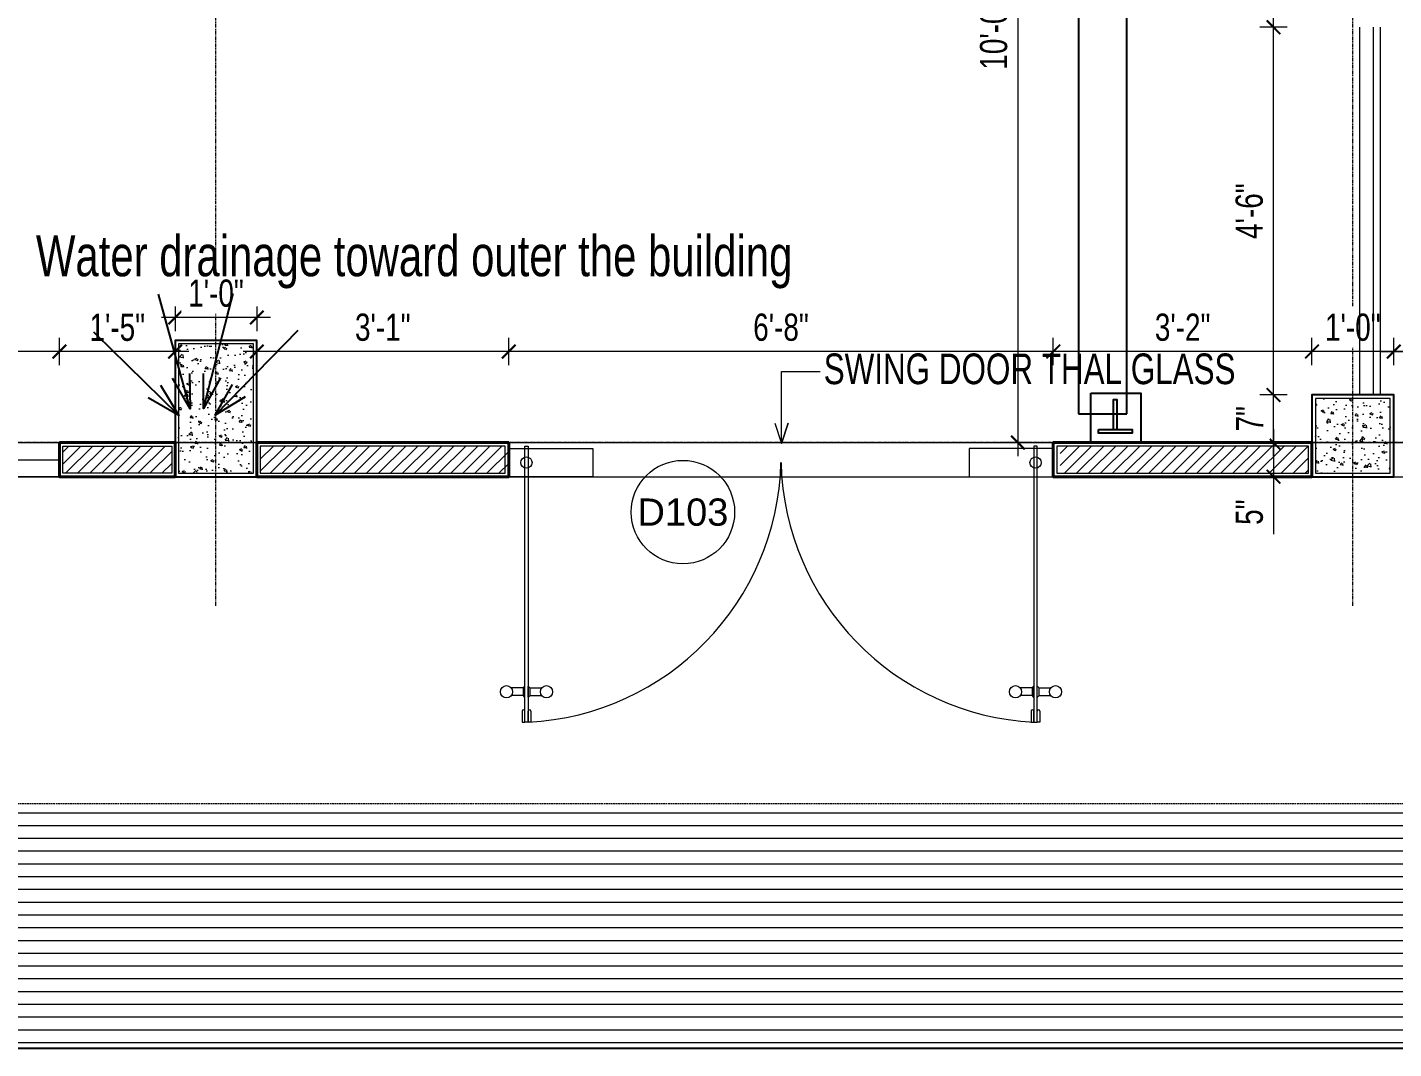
# Model space of a CAD drawing. Header units: inches. Extents: x 985 to 11353, y 526 to 2181.
# Drawn here: x 10440.2 to 10640.9, y 1342.3 to 1492.3 of the extents above; entities that cross this region are included whole.
import ezdxf
from ezdxf.enums import TextEntityAlignment as Align

# ---------------------------------------------------------------- set-up
doc = ezdxf.new("R2010")
doc.units = ezdxf.units.IN
doc.header["$MEASUREMENT"] = 0
doc.linetypes.add('DASH', pattern=[0.35, 0.25, -0.1])
doc.linetypes.add('PHANTOMX2', pattern=[5, 2.5, -0.5, 0.5, -0.5, 0.5, -0.5])
for name, color, linetype in [('COLLUM', 1, 'Continuous'), ('FREE-TEXT', 7, 'Continuous'), ('manual pull station', 1, 'Continuous'), ('zone wiring', 5, 'Continuous')]:
    doc.layers.add(name, color=color, linetype=linetype)
for name, color, linetype, lineweight in [('dim-8', 18, 'Continuous', 15), ('Dimension', 22, 'Continuous', 13), ('DOOR_GLASS', 144, 'Continuous', 15), ('FLOORTILE', 40, 'Continuous', 9), ('Glass', 5, 'Continuous', 9), ('grid', 9, 'Continuous', 13), ('HACTH', 8, 'Continuous', 9), ('I-DOOR-IDEN-N', 7, 'Continuous', 15), ('Parapet', 6, 'Continuous', 15), ('Plaster Line', 5, 'Continuous', 15), ('R_Hatch', 8, 'Continuous', 9), ('R_Marker', 4, 'Continuous', 13), ('Sunshed', 5, 'Continuous', 15), ('Text-02', 253, 'Continuous', 15), ('wall 05', 3, 'Continuous', 40), ('WINDOW', 140, 'Continuous', 9)]:
    doc.layers.add(name, color=color, linetype=linetype, lineweight=lineweight)
doc.styles.add('Arial', font='arial.ttf')
doc.styles.get("Standard").update_dxf_attribs({"font": 'isocp3.shx'})
doc.styles.add('Swiss721', font='swisscl.ttf')
doc.dimstyles.new('dim-12', dxfattribs={"dimtxt": 10, "dimasz": 3, "dimexe": 3, "dimexo": 3, "dimgap": 0.09, "dimtad": 0, "dimdec": 0, "dimzin": 3, "dimdsep": 46, "dimlunit": 4, "dimtxsty": 'Standard', "dimblk": 'OBLIQUE', "dimblk1": 'DOT', "dimblk2": 'OBLIQUE', "dimcen": 0.09, "dimaunit": 1, "dimadec": 0, "dimazin": 0, "dimtfac": 0.5, "dimtdec": 0, "dimtix": 1, "dimtmove": 1, "dimatfit": 0, "dimldrblk": 'OBLIQUE', "dimfxl": 1, "dimtvp": 1, "dimtolj": 1, "dimtzin": 0, "dimarcsym": 0})
doc.dimstyles.new('DIM08', dxfattribs={"dimtxt": 8, "dimasz": 4, "dimexe": 4, "dimexo": 0, "dimgap": 3, "dimtad": 1, "dimdec": 1, "dimzin": 3, "dimdsep": 46, "dimlunit": 4, "dimtxsty": 'Swiss721', "dimblk": 'ARCHTICK', "dimcen": 0, "dimdle": 4, "dimclrd": 256, "dimclre": 256, "dimclrt": 256, "dimadec": 0, "dimazin": 0, "dimtfac": 1, "dimtdec": 1, "dimtofl": 0, "dimtmove": 0, "dimatfit": 3, "dimldrblk": 'ARCHTICK', "dimfxl": 4, "dimfxlon": 1, "dimtfill": 1, "dimtolj": 1, "dimtzin": 0, "dimlwd": 9, "dimlwe": 9, "dimarcsym": 0})

# ---------------------------------------------------------------- blocks, each defined once
blk = doc.blocks.new('_ArchTick')
at = {"color": 0, "linetype": 'ByBlock', "const_width": 0.15}
blk.add_lwpolyline([(-0.5, -0.5), (0.5, 0.5)], dxfattribs=at)
blk = doc.blocks.new('*D137')
at = {"layer": 'Defpoints', "color": 0, "transparency": 16777216}
for p in [(10578.66, 1551.28), (10585.68, 1431.28), (10590.3, 1431.28)]:
    blk.add_point(p, dxfattribs=at)
at = {"layer": 'Dimension', "lineweight": 9, "transparency": 16777216}
for p, q in [((10585.68, 1553.28), (10585.68, 1429.28)), ((10583.68, 1551.28), (10587.68, 1551.28)), ((10587.68, 1431.28), (10583.68, 1431.28))]:
    blk.add_line(p, q, dxfattribs=at)
at = {"layer": 'Dimension', "lineweight": 9, "transparency": 16777216, "xscale": 2, "yscale": 2, "zscale": 2}
for p, rotation in [((10585.68, 1551.28), 90), ((10585.68, 1431.28), 270)]:
    blk.add_blockref('_ArchTick', p, dxfattribs=dict(at, rotation=rotation))
at = {"layer": 'Dimension', "transparency": 16777216, "insert": (10582.13, 1491.28), "char_height": 4, "attachment_point": 5, "rotation": 90, "style": 'Swiss721', "bg_fill": 3, "box_fill_scale": 1.25, "bg_fill_color": 256, "bg_fill_true_color": 13158600, "bg_fill_transparency": 0}
blk.add_mtext('\\A1;10\'-0"', dxfattribs=at)
blk = doc.blocks.new('*D183')
at = {"layer": 'Defpoints', "color": 0, "transparency": 16777216}
for p in [(10628.88, 1431.28), (10623.23, 1426.28), (10628.88, 1426.28)]:
    blk.add_point(p, dxfattribs=at)
at = {"layer": 'Dimension', "lineweight": 9, "transparency": 16777216}
for p, q in [((10623.23, 1433.28), (10623.23, 1426.28)), ((10625.23, 1431.28), (10621.23, 1431.28)), ((10625.23, 1426.28), (10621.23, 1426.28)), ((10623.23, 1426.28), (10623.23, 1417.86))]:
    blk.add_line(p, q, dxfattribs=at)
at = {"layer": 'Dimension', "lineweight": 9, "transparency": 16777216, "xscale": 2, "yscale": 2, "zscale": 2}
for p, rotation in [((10623.23, 1431.28), 90), ((10623.23, 1426.28), 270)]:
    blk.add_blockref('_ArchTick', p, dxfattribs=dict(at, rotation=rotation))
at = {"layer": 'Dimension', "transparency": 16777216, "insert": (10619.69, 1421.07), "char_height": 4, "attachment_point": 5, "rotation": 90, "style": 'Swiss721', "bg_fill": 3, "box_fill_scale": 1.25, "bg_fill_color": 256, "bg_fill_true_color": 13158600, "bg_fill_transparency": 0}
blk.add_mtext('\\A1;5"', dxfattribs=at)
blk = doc.blocks.new('*D184')
at = {"layer": 'Defpoints', "color": 0, "transparency": 16777216}
for p in [(10628.88, 1438.28), (10628.88, 1431.28)]:
    blk.add_point(p, dxfattribs=at)
at = {"layer": 'Dimension', "lineweight": 9, "transparency": 16777216}
for p, q in [((10623.23, 1429.28), (10623.23, 1440.28)), ((10625.23, 1438.28), (10621.23, 1438.28)), ((10625.23, 1431.28), (10621.23, 1431.28))]:
    blk.add_line(p, q, dxfattribs=at)
at = {"layer": 'Dimension', "lineweight": 9, "transparency": 16777216, "xscale": 2, "yscale": 2, "zscale": 2}
for p, rotation in [((10623.23, 1438.28), 90), ((10623.23, 1431.28), 270)]:
    blk.add_blockref('_ArchTick', p, dxfattribs=dict(at, rotation=rotation))
at = {"layer": 'Dimension', "transparency": 16777216, "insert": (10619.73, 1434.78), "char_height": 4, "attachment_point": 5, "rotation": 90, "style": 'Swiss721', "bg_fill": 3, "box_fill_scale": 1.25, "bg_fill_color": 256, "bg_fill_true_color": 13158600, "bg_fill_transparency": 0}
blk.add_mtext('\\A1;7"', dxfattribs=at)
at = {"layer": 'Defpoints', "color": 0, "transparency": 16777216}
blk.add_point((10623.23, 1438.28), dxfattribs=at)
blk = doc.blocks.new('*D193')
at = {"layer": 'Defpoints', "color": 0, "transparency": 16777216}
for p in [(10628.88, 1438.28), (10640.88, 1438.28)]:
    blk.add_point(p, dxfattribs=at)
at = {"layer": 'Dimension', "lineweight": 9, "transparency": 16777216}
for p, q in [((10628.88, 1442.66), (10628.88, 1446.66)), ((10640.88, 1442.66), (10640.88, 1446.66)), ((10642.88, 1444.66), (10626.88, 1444.66))]:
    blk.add_line(p, q, dxfattribs=at)
at = {"layer": 'Dimension', "lineweight": 9, "transparency": 16777216, "xscale": 2, "yscale": 2, "zscale": 2, "rotation": 180}
blk.add_blockref('_ArchTick', (10628.88, 1444.66), dxfattribs=at)
at = {"layer": 'Dimension', "lineweight": 9, "transparency": 16777216, "xscale": 2, "yscale": 2, "zscale": 2}
blk.add_blockref('_ArchTick', (10640.88, 1444.66), dxfattribs=at)
at = {"layer": 'Dimension', "transparency": 16777216, "insert": (10634.88, 1448.21), "char_height": 4, "attachment_point": 5, "style": 'Swiss721', "bg_fill": 3, "box_fill_scale": 1.25, "bg_fill_color": 256, "bg_fill_true_color": 13158600, "bg_fill_transparency": 0}
blk.add_mtext('\\A1;1\'-0"', dxfattribs=at)
at = {"layer": 'Defpoints', "color": 0, "transparency": 16777216}
blk.add_point((10628.88, 1444.66), dxfattribs=at)
blk = doc.blocks.new('*D194')
at = {"layer": 'Defpoints', "color": 0, "transparency": 16777216}
for p in [(10590.88, 1444.66), (10628.88, 1438.28), (10590.88, 1431.28)]:
    blk.add_point(p, dxfattribs=at)
at = {"layer": 'Dimension', "lineweight": 9, "transparency": 16777216}
for p, q in [((10590.88, 1442.66), (10590.88, 1446.66)), ((10628.88, 1442.66), (10628.88, 1446.66)), ((10630.88, 1444.66), (10588.88, 1444.66))]:
    blk.add_line(p, q, dxfattribs=at)
at = {"layer": 'Dimension', "lineweight": 9, "transparency": 16777216, "xscale": 2, "yscale": 2, "zscale": 2, "rotation": 180}
blk.add_blockref('_ArchTick', (10590.88, 1444.66), dxfattribs=at)
at = {"layer": 'Dimension', "lineweight": 9, "transparency": 16777216, "xscale": 2, "yscale": 2, "zscale": 2}
blk.add_blockref('_ArchTick', (10628.88, 1444.66), dxfattribs=at)
at = {"layer": 'Dimension', "transparency": 16777216, "insert": (10609.88, 1448.21), "char_height": 4, "attachment_point": 5, "style": 'Swiss721', "bg_fill": 3, "box_fill_scale": 1.25, "bg_fill_color": 256, "bg_fill_true_color": 13158600, "bg_fill_transparency": 0}
blk.add_mtext('\\A1;3\'-2"', dxfattribs=at)
blk = doc.blocks.new('*D195')
at = {"layer": 'Defpoints', "color": 0, "transparency": 16777216}
for p in [(10510.88, 1444.66), (10510.88, 1431.28), (10590.88, 1431.28)]:
    blk.add_point(p, dxfattribs=at)
at = {"layer": 'Dimension', "lineweight": 9, "transparency": 16777216}
for p, q in [((10510.88, 1442.66), (10510.88, 1446.66)), ((10590.88, 1442.66), (10590.88, 1446.66)), ((10592.88, 1444.66), (10508.88, 1444.66))]:
    blk.add_line(p, q, dxfattribs=at)
at = {"layer": 'Dimension', "lineweight": 9, "transparency": 16777216, "xscale": 2, "yscale": 2, "zscale": 2, "rotation": 180}
blk.add_blockref('_ArchTick', (10510.88, 1444.66), dxfattribs=at)
at = {"layer": 'Dimension', "lineweight": 9, "transparency": 16777216, "xscale": 2, "yscale": 2, "zscale": 2}
blk.add_blockref('_ArchTick', (10590.88, 1444.66), dxfattribs=at)
at = {"layer": 'Dimension', "transparency": 16777216, "insert": (10550.88, 1448.21), "char_height": 4, "attachment_point": 5, "style": 'Swiss721', "bg_fill": 3, "box_fill_scale": 1.25, "bg_fill_color": 256, "bg_fill_true_color": 13158600, "bg_fill_transparency": 0}
blk.add_mtext('\\A1;6\'-8"', dxfattribs=at)
blk = doc.blocks.new('*D196')
at = {"layer": 'Defpoints', "color": 0, "transparency": 16777216}
for p in [(10473.88, 1446.28), (10473.88, 1444.66), (10510.88, 1431.28)]:
    blk.add_point(p, dxfattribs=at)
at = {"layer": 'Dimension', "lineweight": 9, "transparency": 16777216}
for p, q in [((10473.88, 1446.28), (10473.88, 1442.66)), ((10510.88, 1442.66), (10510.88, 1446.66)), ((10512.88, 1444.66), (10471.88, 1444.66))]:
    blk.add_line(p, q, dxfattribs=at)
at = {"layer": 'Dimension', "lineweight": 9, "transparency": 16777216, "xscale": 2, "yscale": 2, "zscale": 2, "rotation": 180}
blk.add_blockref('_ArchTick', (10473.88, 1444.66), dxfattribs=at)
at = {"layer": 'Dimension', "lineweight": 9, "transparency": 16777216, "xscale": 2, "yscale": 2, "zscale": 2}
blk.add_blockref('_ArchTick', (10510.88, 1444.66), dxfattribs=at)
at = {"layer": 'Dimension', "transparency": 16777216, "insert": (10492.38, 1448.21), "char_height": 4, "attachment_point": 5, "style": 'Swiss721', "bg_fill": 3, "box_fill_scale": 1.25, "bg_fill_color": 256, "bg_fill_true_color": 13158600, "bg_fill_transparency": 0}
blk.add_mtext('\\A1;3\'-1"', dxfattribs=at)
blk = doc.blocks.new('*D197')
at = {"layer": 'Dimension', "lineweight": 9, "transparency": 16777216}
for p, q in [((10461.88, 1451.28), (10461.88, 1447.66)), ((10473.88, 1451.28), (10473.88, 1447.66)), ((10475.88, 1449.66), (10459.88, 1449.66))]:
    blk.add_line(p, q, dxfattribs=at)
at = {"layer": 'Dimension', "lineweight": 9, "transparency": 16777216, "xscale": 2, "yscale": 2, "zscale": 2, "rotation": 180}
blk.add_blockref('_ArchTick', (10461.88, 1449.66), dxfattribs=at)
at = {"layer": 'Dimension', "lineweight": 9, "transparency": 16777216, "xscale": 2, "yscale": 2, "zscale": 2}
blk.add_blockref('_ArchTick', (10473.88, 1449.66), dxfattribs=at)
at = {"layer": 'Dimension', "transparency": 16777216, "insert": (10467.88, 1453.21), "char_height": 4, "attachment_point": 5, "style": 'Swiss721', "bg_fill": 3, "box_fill_scale": 1.25, "bg_fill_color": 256, "bg_fill_true_color": 13158600, "bg_fill_transparency": 0}
blk.add_mtext('\\A1;1\'-0"', dxfattribs=at)
at = {"layer": 'Defpoints', "color": 0, "transparency": 16777216}
for p in [(10461.88, 1451.28), (10473.88, 1451.28), (10461.88, 1449.66)]:
    blk.add_point(p, dxfattribs=at)
blk = doc.blocks.new('*D198')
at = {"layer": 'Defpoints', "color": 0, "transparency": 16777216}
for p in [(10461.88, 1446.28), (10444.88, 1444.66), (10444.88, 1431.28)]:
    blk.add_point(p, dxfattribs=at)
at = {"layer": 'Dimension', "lineweight": 9, "transparency": 16777216}
for p, q in [((10444.88, 1442.66), (10444.88, 1446.66)), ((10461.88, 1446.28), (10461.88, 1442.66)), ((10463.88, 1444.66), (10442.88, 1444.66))]:
    blk.add_line(p, q, dxfattribs=at)
at = {"layer": 'Dimension', "lineweight": 9, "transparency": 16777216, "xscale": 2, "yscale": 2, "zscale": 2, "rotation": 180}
blk.add_blockref('_ArchTick', (10444.88, 1444.66), dxfattribs=at)
at = {"layer": 'Dimension', "lineweight": 9, "transparency": 16777216, "xscale": 2, "yscale": 2, "zscale": 2}
blk.add_blockref('_ArchTick', (10461.88, 1444.66), dxfattribs=at)
at = {"layer": 'Dimension', "transparency": 16777216, "insert": (10453.38, 1448.2), "char_height": 4, "attachment_point": 5, "style": 'Swiss721', "bg_fill": 3, "box_fill_scale": 1.25, "bg_fill_color": 256, "bg_fill_true_color": 13158600, "bg_fill_transparency": 0}
blk.add_mtext('\\A1;1\'-5"', dxfattribs=at)
blk = doc.blocks.new('*D199')
at = {"layer": 'Defpoints', "color": 0, "transparency": 16777216}
for p in [(10329.88, 1444.66), (10329.88, 1431.28), (10444.88, 1431.28)]:
    blk.add_point(p, dxfattribs=at)
at = {"layer": 'Dimension', "lineweight": 9, "transparency": 16777216}
for p, q in [((10329.88, 1442.66), (10329.88, 1446.66)), ((10444.88, 1442.66), (10444.88, 1446.66)), ((10446.88, 1444.66), (10327.88, 1444.66))]:
    blk.add_line(p, q, dxfattribs=at)
at = {"layer": 'Dimension', "lineweight": 9, "transparency": 16777216, "xscale": 2, "yscale": 2, "zscale": 2, "rotation": 180}
blk.add_blockref('_ArchTick', (10329.88, 1444.66), dxfattribs=at)
at = {"layer": 'Dimension', "lineweight": 9, "transparency": 16777216, "xscale": 2, "yscale": 2, "zscale": 2}
blk.add_blockref('_ArchTick', (10444.88, 1444.66), dxfattribs=at)
at = {"layer": 'Dimension', "transparency": 16777216, "insert": (10387.38, 1448.21), "char_height": 4, "attachment_point": 5, "style": 'Swiss721', "bg_fill": 3, "box_fill_scale": 1.25, "bg_fill_color": 256, "bg_fill_true_color": 13158600, "bg_fill_transparency": 0}
blk.add_mtext('\\A1;9\'-7"', dxfattribs=at)
blk = doc.blocks.new('wall&door')
at = {"color": 0, "linetype": 'ByBlock', "lineweight": -2}
blk.add_circle((0, 0), 3.039, dxfattribs=at)
at = {"color": 0, "linetype": 'ByBlock', "lineweight": -2, "ltscale": 25.4, "style": 'Arial'}
blk.add_attdef('PT1', text='', height=1.6, dxfattribs=at).set_placement((0, 0), align=Align.MIDDLE_CENTER)
blk = doc.blocks.new('_Dot')
at = {"color": 0, "linetype": 'ByBlock', "lineweight": -2}
blk.add_line((-0.5, 0), (-1, 0), dxfattribs=at)
at = {"color": 0, "linetype": 'ByBlock', "const_width": 0.5}
blk.add_lwpolyline([(-0.25, 0, 1), (0.25, 0, 1)], format="xyb", close=True, dxfattribs=at)
blk = doc.blocks.new('_OBLIQUE')
at = {"color": 0, "linetype": 'ByBlock'}
blk.add_line((-0.5, -0.5), (0.5, 0.5), dxfattribs=at)
blk = doc.blocks.new('*D231')
at = {"layer": 'Defpoints', "color": 0, "transparency": 16777216}
for p in [(10680.88, 1444.66), (10640.88, 1438.28), (10680.88, 1431.28)]:
    blk.add_point(p, dxfattribs=at)
at = {"layer": 'Dimension', "lineweight": 9, "transparency": 16777216}
for p, q in [((10640.88, 1442.66), (10640.88, 1446.66)), ((10680.88, 1442.66), (10680.88, 1446.66)), ((10638.88, 1444.66), (10682.88, 1444.66))]:
    blk.add_line(p, q, dxfattribs=at)
at = {"layer": 'Dimension', "lineweight": 9, "transparency": 16777216, "xscale": 2, "yscale": 2, "zscale": 2, "rotation": 180}
blk.add_blockref('_ArchTick', (10640.88, 1444.66), dxfattribs=at)
at = {"layer": 'Dimension', "lineweight": 9, "transparency": 16777216, "xscale": 2, "yscale": 2, "zscale": 2}
blk.add_blockref('_ArchTick', (10680.88, 1444.66), dxfattribs=at)
at = {"layer": 'Dimension', "transparency": 16777216, "insert": (10660.88, 1448.21), "char_height": 4, "attachment_point": 5, "style": 'Swiss721', "bg_fill": 3, "box_fill_scale": 1.25, "bg_fill_color": 256, "bg_fill_true_color": 13158600, "bg_fill_transparency": 0}
blk.add_mtext('\\A1;3\'-4"', dxfattribs=at)
blk = doc.blocks.new('*D232')
at = {"layer": 'Defpoints', "color": 0, "transparency": 16777216}
for p in [(10623.23, 1492.28), (10635.88, 1492.28), (10628.88, 1438.28)]:
    blk.add_point(p, dxfattribs=at)
at = {"layer": 'Dimension', "lineweight": 9, "transparency": 16777216}
for p, q in [((10623.23, 1436.28), (10623.23, 1494.28)), ((10625.23, 1492.28), (10621.23, 1492.28)), ((10625.23, 1438.28), (10621.23, 1438.28))]:
    blk.add_line(p, q, dxfattribs=at)
at = {"layer": 'Dimension', "lineweight": 9, "transparency": 16777216, "xscale": 2, "yscale": 2, "zscale": 2}
for p, rotation in [((10623.23, 1492.28), 90), ((10623.23, 1438.28), 270)]:
    blk.add_blockref('_ArchTick', p, dxfattribs=dict(at, rotation=rotation))
at = {"layer": 'Dimension', "transparency": 16777216, "insert": (10619.68, 1465.28), "char_height": 4, "attachment_point": 5, "rotation": 90, "style": 'Swiss721', "bg_fill": 3, "box_fill_scale": 1.25, "bg_fill_color": 256, "bg_fill_true_color": 13158600, "bg_fill_transparency": 0}
blk.add_mtext('\\A1;4\'-6"', dxfattribs=at)
blk = doc.blocks.new('*D233')
at = {"layer": 'Defpoints', "color": 0, "transparency": 16777216}
for p in [(10623.23, 1613.28), (10628.88, 1613.28), (10635.88, 1492.28)]:
    blk.add_point(p, dxfattribs=at)
at = {"layer": 'Dimension', "lineweight": 9, "transparency": 16777216}
for p, q in [((10623.23, 1490.28), (10623.23, 1615.28)), ((10625.23, 1613.28), (10621.23, 1613.28)), ((10625.23, 1492.28), (10621.23, 1492.28))]:
    blk.add_line(p, q, dxfattribs=at)
at = {"layer": 'Dimension', "lineweight": 9, "transparency": 16777216, "xscale": 2, "yscale": 2, "zscale": 2}
for p, rotation in [((10623.23, 1613.28), 90), ((10623.23, 1492.28), 270)]:
    blk.add_blockref('_ArchTick', p, dxfattribs=dict(at, rotation=rotation))
at = {"layer": 'Dimension', "transparency": 16777216, "insert": (10619.68, 1544.1), "char_height": 4, "attachment_point": 5, "rotation": 90, "style": 'Swiss721', "bg_fill": 3, "box_fill_scale": 1.25, "bg_fill_color": 256, "bg_fill_true_color": 13158600, "bg_fill_transparency": 0}
blk.add_mtext('\\A1;10\'-1"', dxfattribs=at)
blk = doc.blocks.new('manual pull station')
at = {"layer": 'FREE-TEXT', "color": 1}
for points in [[(-402.22, 4159.67), (-394.89, 4159.67), (-394.89, 4152.42), (-402.22, 4152.42)], [(-398.95, 4154.34), (-398.37, 4154.34), (-398.37, 4158.72), (-398.95, 4158.72)], [(-401.12, 4154.34), (-396.18, 4154.34), (-396.18, 4153.81), (-401.12, 4153.81)]]:
    blk.add_lwpolyline(points, close=True, dxfattribs=at)

msp = doc.modelspace()

# ---------------------------------------------------------------- hatches: boundary and pattern name
at = {"layer": 'HACTH', "lineweight": 0}
h = msp.add_hatch(dxfattribs=at)
h.set_pattern_fill('AR-CONC', color=256, scale=0.5, style=0)
h.set_pattern_definition([(50, (-124754.333, -171108.0544), (3.586300913, -0.313760675), [0.375, -4.125]), (355, (-124754.333, -171108.0544), (-0.69375667, 3.76096067), [0.3, -3.3]), (100.4514, (-124754.034, -171108.0806), (2.89254691, 3.44719771), [0.31870095, -3.50571056]), (46.1842, (-124754.333, -171107.0544), (5.33620524, -0.82759507), [0.5625, -6.1875]), (96.6356, (-124753.888, -171107.1234), (4.67331353, 4.87058935), [0.47805144, -5.258565]), (351.1842, (-124754.333, -171107.0544), (4.67330973, 4.870593), [0.45, -4.95]), (21, (-124753.833, -171107.3044), (2.98453526, -2.013094453), [0.375, -4.125]), (326, (-124753.833, -171107.3044), (1.21657666, 3.625750225), [0.3, -3.3]), (71.4514, (-124753.584, -171107.472), (4.201113143, 1.612652484), [0.31870095, -3.50571056]), (37.5, (-124754.3329, -171108.0544), (0.0607992766, 1.664469269), [0, -3.26, 0, -3.35, 0, -3.3125]), (7.5, (-124754.3329, -171108.0544), (1.315347687, 1.97205856), [0, -1.91, 0, -3.185, 0, -1.2625]), (327.5, (-124755.4479, -171108.0544), (2.669112181, -0.112774359), [0, -1.25, 0, -3.9, 0, -5.175]), (317.5, (-124755.9479, -171108.0544), (2.915930847, 0.500524912), [0, -1.625, 0, -2.59, 0, -3.675])])
h.paths.add_polyline_path([(10462.38, 1426.78), (10473.38, 1426.78), (10473.38, 1445.78), (10462.38, 1445.78)])
h = msp.add_hatch(dxfattribs=at)
h.set_pattern_fill('AR-CONC', color=256, scale=0.5, style=0)
h.set_pattern_definition([(50, (-124791.333, -171108.0544), (3.586300913, -0.313760675), [0.375, -4.125]), (355, (-124791.333, -171108.0544), (-0.69375667, 3.76096067), [0.3, -3.3]), (100.4514, (-124791.034, -171108.0806), (2.89254691, 3.44719771), [0.31870095, -3.50571056]), (46.1842, (-124791.333, -171107.0544), (5.33620524, -0.82759507), [0.5625, -6.1875]), (96.6356, (-124790.888, -171107.1234), (4.67331353, 4.87058935), [0.47805144, -5.258565]), (351.1842, (-124791.333, -171107.0544), (4.67330973, 4.870593), [0.45, -4.95]), (21, (-124790.833, -171107.3044), (2.98453526, -2.013094453), [0.375, -4.125]), (326, (-124790.833, -171107.3044), (1.21657666, 3.625750225), [0.3, -3.3]), (71.4514, (-124790.584, -171107.472), (4.201113143, 1.612652484), [0.31870095, -3.50571056]), (37.5, (-124791.3329, -171108.0544), (0.0607992766, 1.664469269), [0, -3.26, 0, -3.35, 0, -3.3125]), (7.5, (-124791.3329, -171108.0544), (1.315347687, 1.97205856), [0, -1.91, 0, -3.185, 0, -1.2625]), (327.5, (-124792.4479, -171108.0544), (2.669112181, -0.112774359), [0, -1.25, 0, -3.9, 0, -5.175]), (317.5, (-124792.9479, -171108.0544), (2.915930847, 0.500524912), [0, -1.625, 0, -2.59, 0, -3.675])])
h.paths.add_polyline_path([(10640.38, 1437.78), (10629.38, 1437.78), (10629.38, 1426.78), (10640.38, 1426.78)])
h = msp.add_hatch(dxfattribs=at)
h.set_pattern_fill('ANSI31', color=256, scale=10, style=0)
h.set_pattern_definition([(45, (-140643.2653, -168572.0777), (-0.8838834765, 0.8838834765), [])])
h.paths.add_polyline_path([(10168.38, 1426.78), (10168.38, 1430.78), (10152.38, 1430.78), (10152.38, 1426.78)])
h.paths.add_polyline_path([(10300.38, 1426.78), (10300.38, 1430.78), (10284.38, 1430.78), (10284.38, 1426.78)])
h.paths.add_polyline_path([(10313.38, 1430.78), (10313.38, 1426.78), (10329.38, 1426.78), (10329.38, 1430.78)])
h.paths.add_polyline_path([(10461.38, 1426.78), (10461.38, 1430.78), (10445.38, 1430.78), (10445.38, 1426.78)])
h.paths.add_polyline_path([(10510.88, 1426.78), (10510.88, 1430.78), (10474.38, 1430.78), (10474.38, 1426.78)])
h.paths.add_polyline_path([(10591.88, 1430.78), (10591.88, 1426.78), (10628.38, 1426.78), (10628.38, 1430.78)])
h.paths.add_polyline_path([(10749.38, 1430.78), (10749.38, 1426.78), (10793.38, 1426.78), (10793.38, 1430.78)])
at = {"layer": 'R_Hatch', "lineweight": 0}
h = msp.add_hatch(dxfattribs=at)
h.set_pattern_fill('ANSI31', color=256, scale=15, angle=315, style=0)
h.set_pattern_definition([(0, (-130662.4177, -170029.9416), (6e-16, 1.875), [])])
h.paths.add_polyline_path([(10358.97, 1342.28), (10358.97, 1378.28), (9997.38, 1378.28), (9997.38, 1426.28), (9984.88, 1426.28), (9972.88, 1342.28)])
h.paths.add_polyline_path([(10781.38, 1342.28), (10769.38, 1426.28), (10761.88, 1426.28), (10761.88, 1378.28), (10361.63, 1378.28), (10356.32, 1342.28)])
h.paths.add_polyline_path([(9985.91, 1418.36), (9985.91, 1423.78), (9992, 1423.78), (9992, 1418.36)], flags=16)
h.paths.add_polyline_path([(10412.9, 1343.01), (10412.9, 1353.54)], flags=16)

# ---------------------------------------------------------------- linework, layer by layer
at = {"linetype": 'Continuous', "ltscale": 10}
msp.add_line((10778.88, 1342.28), (9972.88, 1342.28), dxfattribs=at)
at = {"layer": 'COLLUM', "linetype": 'Continuous', "ltscale": 10}
for points in [[(10461.88, 1426.28), (10473.88, 1426.28), (10473.88, 1446.28), (10461.88, 1446.28)], [(10628.88, 1426.28), (10640.88, 1426.28), (10640.88, 1438.28), (10628.88, 1438.28)]]:
    msp.add_lwpolyline(points, close=True, dxfattribs=at)
at = {"layer": 'DOOR_GLASS'}
for p, q in [((10513.02, 1395.25), (10511.27, 1395.25)), ((10513.96, 1395.25), (10515.72, 1395.25)), ((10587.79, 1395.25), (10586.04, 1395.25)), ((10588.74, 1395.25), (10590.49, 1395.25)), ((10513.02, 1394.13), (10511.25, 1394.13)), ((10513.96, 1394.13), (10515.74, 1394.13)), ((10587.79, 1394.13), (10586.02, 1394.13)), ((10588.74, 1394.13), (10590.51, 1394.13))]:
    msp.add_line(p, q, dxfattribs=at)
for points in [[(10510.88, 1430.4), (10523.24, 1430.4), (10523.24, 1426.28), (10510.88, 1426.28)], [(10513.25, 1390.22), (10513.25, 1430.78), (10513.74, 1430.78), (10513.74, 1390.22)], [(10590.88, 1430.4), (10578.52, 1430.4), (10578.52, 1426.28), (10590.88, 1426.28)], [(10588.51, 1390.22), (10588.51, 1430.78), (10588.02, 1430.78), (10588.02, 1390.22)]]:
    msp.add_lwpolyline(points, close=True, dxfattribs=at)
for points in [[(10513.02, 1395.22), (10513.02, 1394.15, 0.434158), (10513.25, 1393.9), (10513.25, 1393.9), (10513.25, 1395.47), (10513.25, 1395.47, 0.434158)], [(10513.96, 1395.22), (10513.96, 1394.15, -0.434158), (10513.74, 1393.9), (10513.74, 1393.9), (10513.74, 1395.47), (10513.74, 1395.47, -0.434158)], [(10587.79, 1395.22), (10587.79, 1394.15, 0.434158), (10588.02, 1393.9), (10588.02, 1393.9), (10588.02, 1395.47), (10588.02, 1395.47, 0.434158)], [(10588.74, 1395.22), (10588.74, 1394.15, -0.434158), (10588.51, 1393.9), (10588.51, 1393.9), (10588.51, 1395.47), (10588.51, 1395.47, -0.434158)]]:
    msp.add_lwpolyline(points, format="xyb", close=True, dxfattribs=at)
for points in [[(10512.86, 1391.84), (10512.86, 1390.22), (10513.25, 1390.22), (10513.25, 1391.84)], [(10514.13, 1391.84), (10514.13, 1390.22), (10513.74, 1390.22), (10513.74, 1391.84)], [(10587.63, 1391.84), (10587.63, 1390.22), (10588.02, 1390.22), (10588.02, 1391.84)], [(10588.9, 1391.84), (10588.9, 1390.22), (10588.51, 1390.22), (10588.51, 1391.84)]]:
    msp.add_lwpolyline(points, dxfattribs=at)
for centre, radius in [((10513.49, 1428.36), 0.824), ((10588.27, 1428.36), 0.824), ((10510.56, 1394.7), 0.896), ((10516.43, 1394.7), 0.896), ((10585.33, 1394.7), 0.896), ((10591.2, 1394.7), 0.896)]:
    msp.add_circle(centre, radius, dxfattribs=at)
for centre, radius, start, end in [((10511.73, 1429.33), 39.16, 272.9407, 358.5513), ((10590.03, 1429.33), 39.16, 181.4487, 267.0593), ((10513.05, 1391.84), 0.193, 0, 180), ((10513.93, 1391.84), 0.193, 0, 180), ((10587.82, 1391.84), 0.193, 0, 180), ((10588.71, 1391.84), 0.193, 0, 180)]:
    msp.add_arc(centre, radius, start, end, dxfattribs=at)
at = {"layer": 'FLOORTILE', "linetype": 'Continuous', "ltscale": 10}
msp.add_lwpolyline([(10549.95, 1434.13), (10550.94, 1431.15), (10551.94, 1434.13), (10550.94, 1431.15), (10550.94, 1441.74), (10556.61, 1441.74)], dxfattribs=at)
at = {"layer": 'Glass', "ltscale": 10}
msp.add_lwpolyline([(10329.88, 1428.78), (10444.88, 1428.78), (10444.88, 1426.28), (10329.88, 1426.28)], close=True, dxfattribs=at)
at = {"layer": 'grid', "linetype": 'PHANTOMX2', "ltscale": 0.2}
for points in [[(10467.88, 1407.33), (10467.88, 1823.1)], [(10634.88, 1407.33), (10634.88, 1823.1)], [(10991.53, 1431.28), (9950.29, 1431.28)]]:
    msp.add_lwpolyline(points, dxfattribs=at)
at = {"layer": 'Plaster Line', "color": 252}
msp.add_line((9972.88, 1342.28), (10781.38, 1342.28), dxfattribs=at)
at = {"layer": 'Plaster Line'}
for points in [[(10462.38, 1426.78), (10473.38, 1426.78), (10473.38, 1445.78), (10462.38, 1445.78)], [(10629.38, 1426.78), (10640.38, 1426.78), (10640.38, 1437.78), (10629.38, 1437.78)], [(10445.38, 1430.78), (10461.38, 1430.78), (10461.38, 1426.78), (10445.38, 1426.78)], [(10510.38, 1430.78), (10474.38, 1430.78), (10474.38, 1426.78), (10510.38, 1426.78)], [(10628.38, 1430.78), (10591.38, 1430.78), (10591.38, 1426.78), (10628.38, 1426.78)]]:
    msp.add_lwpolyline(points, close=True, dxfattribs=at)
at = {"layer": 'R_Hatch', "linetype": 'Continuous', "ltscale": 10}
msp.add_line((10781.38, 1342.28), (9972.88, 1342.28), dxfattribs=at)
at = {"layer": 'Sunshed', "linetype": 'DASH'}
msp.add_line((9997.38, 1378.28), (10761.88, 1378.28), dxfattribs=at)
at = {"layer": 'wall 05'}
for points in [[(10444.88, 1431.28), (10461.88, 1431.28), (10461.88, 1426.28), (10444.88, 1426.28)], [(10510.88, 1431.28), (10473.88, 1431.28), (10473.88, 1426.28), (10510.88, 1426.28)]]:
    msp.add_lwpolyline(points, close=True, dxfattribs=at)

# ---------------------------------------------------------------- block references
at = {"layer": 'I-DOOR-IDEN-N'}
ref = msp.add_blockref('wall&door', (10536.47, 1421.08), dxfattribs=dict(at, xscale=2.5, yscale=2.5, zscale=2.5))
ref.add_attrib('PT1', 'D103', dxfattribs={"layer": '0', "color": 7, "linetype": 'ByBlock', "lineweight": -2, "ltscale": 25.4, "height": 4, "style": 'Arial'}).set_placement((10536.47, 1421.08), align=Align.MIDDLE_CENTER)

# ---------------------------------------------------------------- texts
at = {"layer": 'dim-8', "linetype": 'Continuous', "ltscale": 10, "insert": (10587.4, 1442.09), "char_height": 4.5, "attachment_point": 5, "style": 'Swiss721'}
msp.add_mtext('\\A1;SWING DOOR THAL GLASS', dxfattribs=at)

# ---------------------------------------------------------------- next in the draw order: dimensions: what is measured, and where the dimension line sits
at = {"layer": 'Dimension'}
dim = msp.add_linear_dim(base=(10585.68, 1431.28), p1=(10578.66, 1551.28), p2=(10590.3, 1431.28), angle=90, dimstyle='DIM08', override={"dimscale": 0.5, "dimarcsym": 2}, dxfattribs=at)
dim.commit()
dim.dimension.update_dxf_attribs({"geometry": '*D137', "text_midpoint": (10582.13, 1491.28)})

# ---------------------------------------------------------------- next in the draw order: linework, layer by layer
at = {"layer": 'wall 05'}
msp.add_lwpolyline([(10628.88, 1431.28), (10590.88, 1431.28), (10590.88, 1426.28), (10628.88, 1426.28)], close=True, dxfattribs=at)

# ---------------------------------------------------------------- next in the draw order: dimensions: what is measured, and where the dimension line sits
at = {"layer": 'Dimension'}
dim = msp.add_linear_dim(base=(10623.23, 1426.28), p1=(10628.88, 1431.28), p2=(10628.88, 1426.28), angle=90, dimstyle='DIM08', override={"dimscale": 0.5, "dimarcsym": 2}, dxfattribs=at)
dim.commit()
dim.dimension.update_dxf_attribs({"geometry": '*D183', "text_midpoint": (10619.69, 1421.07)})

# ---------------------------------------------------------------- next in the draw order: dimensions: what is measured, and where the dimension line sits
dim = msp.add_linear_dim(base=(10623.23, 1438.28), p1=(10628.88, 1431.28), p2=(10628.88, 1438.28), angle=90, dimstyle='DIM08', override={"dimscale": 0.5, "dimarcsym": 2}, dxfattribs=at)
dim.commit()
dim.dimension.update_dxf_attribs({"geometry": '*D184', "text_midpoint": (10619.73, 1434.78)})

# ---------------------------------------------------------------- next in the draw order: dimensions: what is measured, and where the dimension line sits
dim = msp.add_linear_dim(base=(10628.88, 1444.66), p1=(10640.88, 1438.28), p2=(10628.88, 1438.28), dimstyle='DIM08', override={"dimscale": 0.5, "dimarcsym": 2}, dxfattribs=at)
dim.commit()
dim.dimension.update_dxf_attribs({"geometry": '*D193', "text_midpoint": (10634.88, 1448.21)})

# ---------------------------------------------------------------- next in the draw order: linework, layer by layer
at = {"layer": 'WINDOW', "linetype": 'Continuous', "ltscale": 10}
msp.add_lwpolyline([(10635.88, 1492.28), (10635.88, 1438.28)], dxfattribs=at)

# ---------------------------------------------------------------- next in the draw order: dimensions: what is measured, and where the dimension line sits
at = {"layer": 'Dimension'}
dim = msp.add_linear_dim(base=(10590.88, 1444.66), p1=(10628.88, 1438.28), p2=(10590.88, 1431.28), dimstyle='DIM08', override={"dimscale": 0.5, "dimarcsym": 2}, dxfattribs=at)
dim.commit()
dim.dimension.update_dxf_attribs({"geometry": '*D194', "text_midpoint": (10609.88, 1448.21)})

# ---------------------------------------------------------------- next in the draw order: linework, layer by layer
at = {"layer": 'zone wiring', "color": 3}
for p, q in [((10594.59, 1527.63), (10594.59, 1435.51)), ((10601.69, 1435.51), (10601.69, 1527.63)), ((10594.59, 1435.51), (10601.69, 1435.51))]:
    msp.add_line(p, q, dxfattribs=at)

# ---------------------------------------------------------------- next in the draw order: block references
at = {"layer": 'manual pull station'}
msp.add_blockref('manual pull station', (10998.62, -2721.14), dxfattribs=at)

# ---------------------------------------------------------------- next in the draw order: dimensions: what is measured, and where the dimension line sits
at = {"layer": 'Dimension'}
dim = msp.add_linear_dim(base=(10510.88, 1444.66), p1=(10590.88, 1431.28), p2=(10510.88, 1431.28), dimstyle='DIM08', override={"dimscale": 0.5, "dimarcsym": 2}, dxfattribs=at)
dim.commit()
dim.dimension.update_dxf_attribs({"geometry": '*D195', "text_midpoint": (10550.88, 1448.21)})

# ---------------------------------------------------------------- next in the draw order: dimensions: what is measured, and where the dimension line sits
dim = msp.add_linear_dim(base=(10473.88, 1444.66), p1=(10510.88, 1431.28), p2=(10473.88, 1446.28), dimstyle='DIM08', override={"dimscale": 0.5, "dimarcsym": 2}, dxfattribs=at)
dim.commit()
dim.dimension.update_dxf_attribs({"geometry": '*D196', "text_midpoint": (10492.38, 1448.21)})

# ---------------------------------------------------------------- next in the draw order: dimensions: what is measured, and where the dimension line sits
dim = msp.add_linear_dim(base=(10461.88, 1449.66), p1=(10473.88, 1451.28), p2=(10461.88, 1451.28), dimstyle='DIM08', override={"dimscale": 0.5, "dimarcsym": 2}, dxfattribs=at)
dim.commit()
dim.dimension.update_dxf_attribs({"geometry": '*D197', "text_midpoint": (10467.88, 1453.21)})

# ---------------------------------------------------------------- next in the draw order: texts
at = {"layer": 'Text-02', "insert": (10441.43, 1461.72), "char_height": 6, "width": 176.7295, "attachment_point": 1, "style": 'Swiss721'}
msp.add_mtext('Water drainage toward outer the building', dxfattribs=at)

# ---------------------------------------------------------------- next in the draw order: dimensions: what is measured, and where the dimension line sits
at = {"layer": 'Dimension'}
dim = msp.add_linear_dim(base=(10444.88, 1444.66), p1=(10461.88, 1446.28), p2=(10444.88, 1431.28), dimstyle='DIM08', override={"dimscale": 0.5, "dimarcsym": 2}, dxfattribs=at)
dim.commit()
dim.dimension.update_dxf_attribs({"geometry": '*D198', "text_midpoint": (10453.38, 1448.2)})

# ---------------------------------------------------------------- next in the draw order: leaders
at = {"layer": 'R_Marker'}
for points in [[(10466.04, 1436.29), (10470.41, 1453.19)], [(10467.74, 1435.33), (10479.97, 1447.78)]]:
    msp.add_leader(points, dimstyle='dim-12', override={"dimasz": 5, "dimldrblk": 'Open30', "dimfxl": 4}, dxfattribs=at)

# ---------------------------------------------------------------- next in the draw order: dimensions: what is measured, and where the dimension line sits
at = {"layer": 'Dimension'}
dim = msp.add_linear_dim(base=(10329.88, 1444.66), p1=(10444.88, 1431.28), p2=(10329.88, 1431.28), dimstyle='DIM08', override={"dimscale": 0.5, "dimarcsym": 2}, dxfattribs=at)
dim.commit()
dim.dimension.update_dxf_attribs({"geometry": '*D199', "text_midpoint": (10387.38, 1448.21)})

# ---------------------------------------------------------------- next in the draw order: leaders
at = {"layer": 'R_Marker'}
for points in [[(10464.09, 1436.27), (10459.42, 1453.09)], [(10462.41, 1435.28), (10449.96, 1447.51)]]:
    msp.add_leader(points, dimstyle='dim-12', override={"dimasz": 5, "dimldrblk": 'Open30', "dimfxl": 4}, dxfattribs=at)

# ---------------------------------------------------------------- next in the draw order: linework, layer by layer
at = {"layer": 'Parapet'}
for points in [[(9972.88, 1426.28), (10957.98, 1426.28), (10957.98, 1792.28), (9972.88, 1792.28)], [(9977.88, 1431.28), (10952.98, 1431.28), (10952.98, 1787.28), (9977.88, 1787.28)]]:
    msp.add_lwpolyline(points, close=True, dxfattribs=at)

# ---------------------------------------------------------------- next in the draw order: dimensions: what is measured, and where the dimension line sits
at = {"layer": 'Dimension'}
for base, p1, p2, angle, picture, middle in [((10623.23, 1492.28), (10628.88, 1438.28), (10635.88, 1492.28), 90, '*D232', (10619.68, 1465.28)), ((10680.88, 1444.66), (10640.88, 1438.28), (10680.88, 1431.28), 180, '*D231', (10660.88, 1448.21))]:
    dim = msp.add_linear_dim(base=base, p1=p1, p2=p2, angle=angle, dimstyle='DIM08', override={"dimscale": 0.5, "dimarcsym": 2}, dxfattribs=at)
    dim.commit()
    dim.dimension.update_dxf_attribs({"geometry": picture, "text_midpoint": middle})

# ---------------------------------------------------------------- next in the draw order: linework, layer by layer
at = {"layer": 'Glass'}
for points in [[(10637.88, 1492.28), (10637.88, 1438.28)], [(10638.88, 1492.28), (10638.88, 1438.28)]]:
    msp.add_lwpolyline(points, dxfattribs=at)

# ---------------------------------------------------------------- next in the draw order: dimensions: what is measured, and where the dimension line sits
at = {"layer": 'Dimension'}
dim = msp.add_linear_dim(base=(10623.23, 1613.28), p1=(10635.88, 1492.28), p2=(10628.88, 1613.28), angle=90, dimstyle='DIM08', override={"dimscale": 0.5, "dimarcsym": 2}, dxfattribs=at)
dim.commit()
dim.dimension.update_dxf_attribs({"geometry": '*D233', "text_midpoint": (10623.23, 1544.1), "dimtype": 160})

doc.saveas('drawing.dxf')
